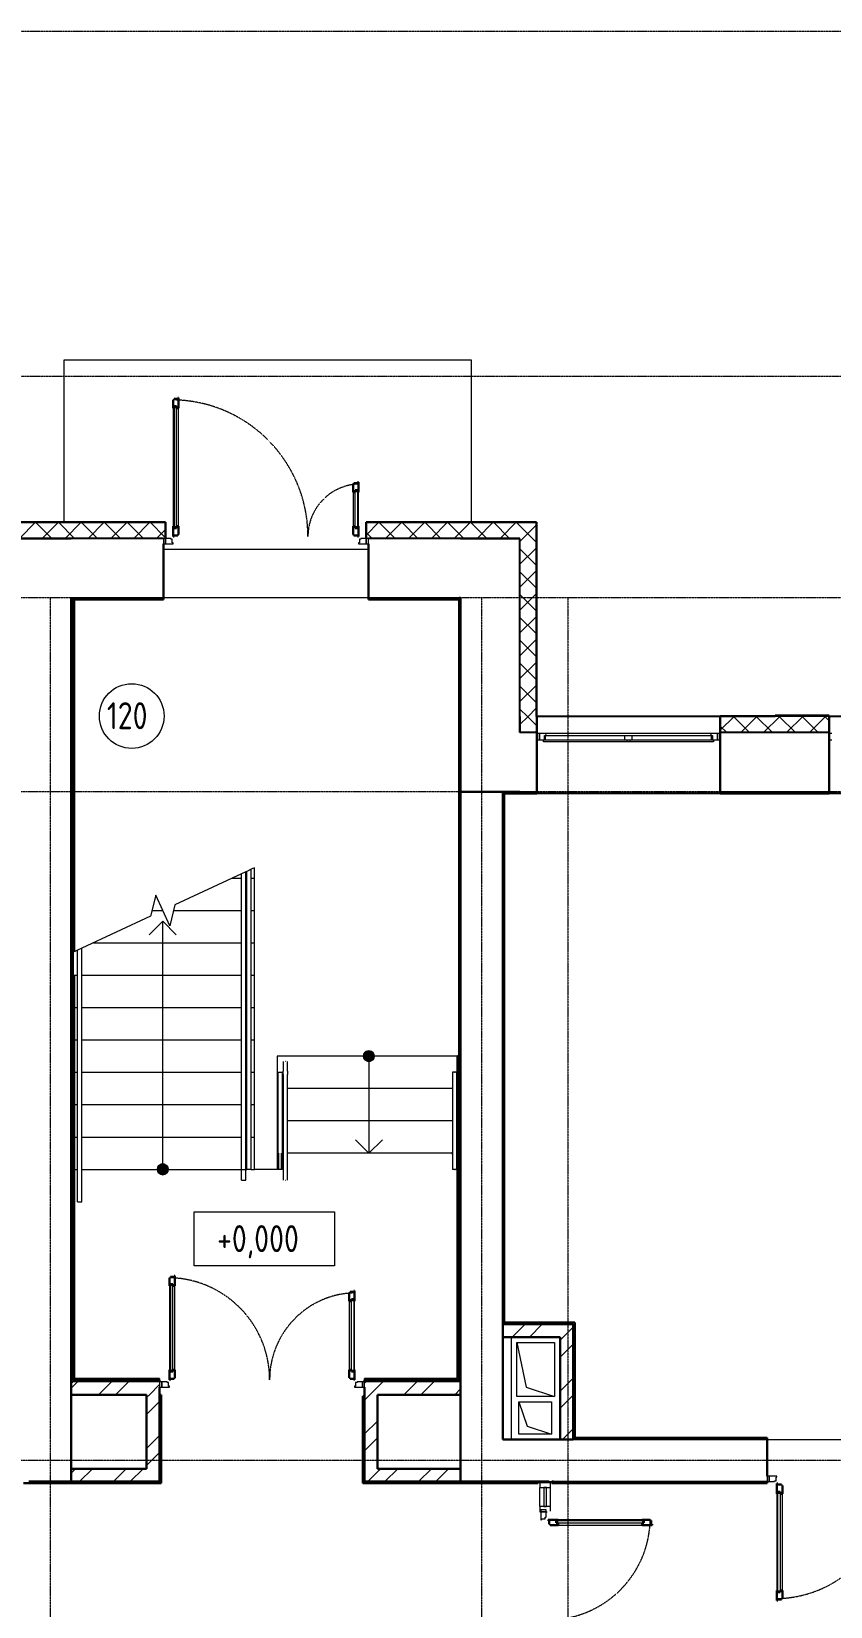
# Model space of a CAD drawing. Header units: millimetres. Extents: x -695119 to 412940, y -249585 to 622758.
# Drawn here: x 129092 to 136496, y -59723 to -45120 of the extents above; entities that cross this region are included whole.
import ezdxf

# ---------------------------------------------------------------- set-up
doc = ezdxf.new("R2010")
doc.units = ezdxf.units.MM
doc.linetypes.add('ADSK_Линия сетки', pattern=[25, 20, -2.5, 0, -2.5])
doc.linetypes.add('ADSK_Штриховая_ш2 п1_5', pattern=[4.5, 3, -1.5])
for name, color, linetype, lineweight in [('Высотные отметки', 7, 'Continuous', 9), ('Импосты витража', 8, 'Continuous', 9), ('Каркас_Импост', 8, 'Continuous', 9), ('Лестницы', 8, 'Continuous', 9), ('Марки помещений', 8, 'Continuous', 20), ('Монтажный зазор', 8, 'Continuous', 9), ('Ограждение', 8, 'Continuous', 9), ('Окна', 252, 'Continuous', 9), ('Оси', 252, 'Continuous', 9), ('Остекление', 8, 'Continuous', 9), ('Открывание', 8, 'ADSK_Штриховая_ш2 п1_5', 9), ('Панели витража', 8, 'Continuous', 9), ('Панель', 252, 'Continuous', 30), ('Перекрытия', 7, 'Continuous', 18), ('Поручни', 8, 'Continuous', 9), ('Стены разрез', 7, 'Continuous', 30), ('Стены штриховка', 7, 'Continuous', 9), ('Стрелки вверх', 7, 'Continuous', 18), ('Типовые аннотации', 8, 'Continuous', 18)]:
    doc.layers.add(name, color=color, linetype=linetype, lineweight=lineweight)
doc.layers.add('Стены', color=194, linetype='Continuous')
doc.styles.add('GOST 2.304 type A_1', font='', dxfattribs={"height": 350})
doc.styles.get('GOST 2.304 type A_1').set_extended_font_data('GOST 2.304 type A')

# ---------------------------------------------------------------- blocks, each defined once
blk = doc.blocks.new('1 этаж')
at = {"layer": 'Стрелки вверх', "true_color": 0x636466}
h = blk.add_hatch(color=251, dxfattribs=at)
edge = h.paths.add_edge_path()
edge.add_arc((-42601, -135797), 50, 0, 360)
for points in [[(-42587, -135845), (-42563, -135830), (-42551, -135804), (-42555, -135777), (-42574, -135755), (-42601, -135747), (-42628, -135755), (-42646, -135777), (-42650, -135804), (-42639, -135830), (-42615, -135845)], [(-44511, -136897), (-44484, -136889), (-44465, -136868), (-44461, -136840), (-44473, -136815), (-44497, -136799), (-44525, -136799), (-44549, -136815), (-44560, -136840), (-44556, -136868), (-44538, -136889)]]:
    blk.add_hatch(color=251, dxfattribs=at).paths.add_polyline_path(points)
h = blk.add_hatch(color=251, dxfattribs=at)
edge = h.paths.add_edge_path()
edge.add_arc((-44511, -136847), 50, 0, 360)
at = {"color": 251, "lineweight": 18, "true_color": 0x636466}
for p, q in [((-41279, -139352), (-41279, -138402)), ((-41231, -138952), (-41231, -138452)), ((-41231, -138452), (-40881, -138452)), ((-41231, -138452), (-41144, -138865)), ((-40881, -138452), (-40881, -138952)), ((-41144, -138865), (-40881, -138952)), ((-40881, -138952), (-41231, -138952)), ((-41210, -139302), (-41210, -139002)), ((-41210, -139002), (-40910, -139002)), ((-41210, -139002), (-41135, -139227)), ((-40910, -139002), (-40910, -139302)), ((-40910, -139302), (-41210, -139302)), ((-41135, -139227), (-40910, -139302))]:
    blk.add_line(p, q, dxfattribs=at)
at = {"layer": 'Импосты витража', "color": 251, "lineweight": 18, "true_color": 0x636466}
for p, q in [((-41018, -139747), (-41018, -139797)), ((-40918, -139747), (-41018, -139747)), ((-41018, -139797), (-40918, -139797)), ((-40918, -139797), (-40918, -139747))]:
    blk.add_line(p, q, dxfattribs=at)
at = {"layer": 'Импосты витража', "color": 251, "true_color": 0x636466}
for p, q in [((-41018, -139972), (-41018, -139797)), ((-40918, -139972), (-40918, -139797))]:
    blk.add_line(p, q, dxfattribs=at)
at = {"layer": 'Импосты витража', "color": 251, "lineweight": 18, "true_color": 0x636466, "extrusion": (0, 0, -1)}
for p, q in [((-41018, -139972), (-41018, -140022)), ((-40918, -139972), (-41018, -139972)), ((-41018, -140022), (-40948, -140022)), ((-40918, -140017), (-40918, -139972))]:
    blk.add_line(p, q, dxfattribs=at)
at = {"layer": 'Каркас_Импост', "color": 251, "true_color": 0x636466}
for p, q in [((-44437, -130997), (-44486, -130997)), ((-44486, -130997), (-44486, -131047)), ((-44486, -131047), (-44414, -131047)), ((-44437, -131005), (-44437, -130997)), ((-44423, -131005), (-44437, -131005)), ((-44423, -131039), (-44423, -131005)), ((-44414, -131039), (-44423, -131039)), ((-44414, -131047), (-44414, -131039)), ((-42689, -131039), (-42698, -131039)), ((-42698, -131039), (-42698, -131047)), ((-42698, -131047), (-42626, -131047)), ((-42675, -131005), (-42689, -131005)), ((-42689, -131005), (-42689, -131039)), ((-42675, -130997), (-42675, -131005)), ((-42626, -130997), (-42675, -130997)), ((-42626, -131047), (-42626, -130997)), ((-40983, -132865), (-40211, -132865)), ((-40983, -132882), (-40983, -132865)), ((-40963, -132824), (-40231, -132824)), ((-40963, -132865), (-40963, -132824)), ((-39430, -132807), (-40961, -132807)), ((-40231, -132824), (-40161, -132824)), ((-40231, -132824), (-40231, -132865)), ((-40211, -132865), (-40181, -132865)), ((-40211, -132865), (-40211, -132882)), ((-40181, -132865), (-39409, -132865)), ((-40181, -132882), (-40181, -132865)), ((-40161, -132824), (-39429, -132824)), ((-40161, -132865), (-40161, -132824)), ((-39429, -132824), (-39429, -132865)), ((-39409, -132865), (-39409, -132882)), ((-40211, -132882), (-40983, -132882)), ((-40181, -132882), (-40211, -132882)), ((-39409, -132882), (-40181, -132882)), ((-44472, -138816), (-44521, -138816)), ((-44521, -138816), (-44521, -138866)), ((-44521, -138866), (-44449, -138866)), ((-44472, -138824), (-44472, -138816)), ((-44458, -138824), (-44472, -138824)), ((-44458, -138858), (-44458, -138824)), ((-44449, -138858), (-44458, -138858)), ((-44449, -138866), (-44449, -138858)), ((-42724, -138858), (-42733, -138858)), ((-42733, -138858), (-42733, -138866)), ((-42733, -138866), (-42661, -138866)), ((-42710, -138824), (-42724, -138824)), ((-42724, -138824), (-42724, -138858)), ((-42710, -138816), (-42710, -138824)), ((-42661, -138816), (-42710, -138816)), ((-42661, -138866), (-42661, -138816)), ((-38819, -139692), (-38891, -139692)), ((-38891, -139692), (-38891, -139742)), ((-38891, -139742), (-38842, -139742)), ((-38842, -139742), (-38842, -139734)), ((-38842, -139734), (-38828, -139734)), ((-38828, -139734), (-38828, -139700)), ((-38828, -139700), (-38819, -139700)), ((-38819, -139700), (-38819, -139692)), ((-40958, -140023), (-41008, -140023)), ((-41008, -140023), (-41008, -140095)), ((-40958, -140072), (-40958, -140023)), ((-41008, -140095), (-41000, -140095)), ((-41000, -140095), (-41000, -140086)), ((-41000, -140086), (-40966, -140086)), ((-40966, -140086), (-40966, -140072)), ((-40966, -140072), (-40958, -140072))]:
    blk.add_line(p, q, dxfattribs=at)
at = {"layer": 'Каркас_Импост', "color": 251, "lineweight": 18, "true_color": 0x636466}
for p, q in [((-40961, -132807), (-41021, -132807)), ((-41021, -132807), (-41021, -132865)), ((-41021, -132865), (-40983, -132865)), ((-40975, -132865), (-40975, -132824)), ((-40975, -132824), (-40963, -132824)), ((-40957, -132824), (-40961, -132807)), ((-39430, -132807), (-39435, -132824)), ((-39371, -132807), (-39430, -132807)), ((-39429, -132824), (-39417, -132824)), ((-39417, -132824), (-39417, -132865)), ((-39409, -132865), (-39371, -132865)), ((-39371, -132865), (-39371, -132807))]:
    blk.add_line(p, q, dxfattribs=at)
at = {"layer": 'Лестницы', "color": 251, "true_color": 0x636466}
for p, q in [((-43781, -134107), (-44398, -134395)), ((-43867, -134147), (-43781, -134147)), ((-43867, -134147), (-43781, -134147)), ((-43731, -134084), (-43741, -134088)), ((-43741, -134147), (-43731, -134147)), ((-43741, -134147), (-43731, -134147)), ((-43661, -134051), (-43691, -134065)), ((-43691, -134147), (-43661, -134147)), ((-43691, -134147), (-43661, -134147)), ((-43661, -134147), (-43661, -134051)), ((-43661, -134447), (-43661, -134147)), ((-44577, -134306), (-44624, -134500)), ((-44445, -134589), (-44577, -134306)), ((-44611, -134447), (-44511, -134447)), ((-44611, -134447), (-44511, -134447)), ((-44398, -134395), (-44445, -134589)), ((-44410, -134447), (-43781, -134447)), ((-44410, -134447), (-43781, -134447)), ((-43741, -134447), (-43731, -134447)), ((-43741, -134447), (-43731, -134447)), ((-43691, -134447), (-43661, -134447)), ((-43691, -134447), (-43661, -134447)), ((-43661, -134747), (-43661, -134447)), ((-44624, -134500), (-45261, -134797)), ((-45154, -134747), (-43781, -134747)), ((-45154, -134747), (-43781, -134747)), ((-43741, -134747), (-43731, -134747)), ((-43741, -134747), (-43731, -134747)), ((-43691, -134747), (-43661, -134747)), ((-43691, -134747), (-43661, -134747)), ((-43661, -135047), (-43661, -134747)), ((-45301, -134816), (-45361, -134844)), ((-45346, -135047), (-45301, -135047)), ((-45346, -135047), (-45301, -135047)), ((-45261, -135047), (-43781, -135047)), ((-45261, -135047), (-43781, -135047)), ((-43741, -135047), (-43731, -135047)), ((-43741, -135047), (-43731, -135047)), ((-43691, -135047), (-43661, -135047)), ((-43691, -135047), (-43661, -135047)), ((-43661, -135347), (-43661, -135047)), ((-45331, -135347), (-45301, -135347)), ((-45331, -135347), (-45301, -135347)), ((-45261, -135347), (-43781, -135347)), ((-45261, -135347), (-43781, -135347)), ((-43741, -135347), (-43731, -135347)), ((-43741, -135347), (-43731, -135347)), ((-43691, -135347), (-43661, -135347)), ((-43691, -135347), (-43661, -135347)), ((-43661, -135647), (-43661, -135347)), ((-45331, -135647), (-45301, -135647)), ((-45331, -135647), (-45301, -135647)), ((-45261, -135647), (-43781, -135647)), ((-45261, -135647), (-43781, -135647)), ((-43741, -135647), (-43731, -135647)), ((-43741, -135647), (-43731, -135647)), ((-43691, -135647), (-43661, -135647)), ((-43691, -135647), (-43661, -135647)), ((-43661, -135947), (-43661, -135647)), ((-41781, -135797), (-43451, -135797)), ((-43451, -135797), (-43451, -136097)), ((-41781, -135797), (-43451, -135797)), ((-45331, -135947), (-45301, -135947)), ((-45331, -135947), (-45301, -135947)), ((-45261, -135947), (-43781, -135947)), ((-45261, -135947), (-43781, -135947)), ((-43741, -135947), (-43731, -135947)), ((-43741, -135947), (-43731, -135947)), ((-43691, -135947), (-43661, -135947)), ((-43691, -135947), (-43661, -135947)), ((-43661, -136247), (-43661, -135947)), ((-43451, -136097), (-43451, -136397)), ((-43446, -136097), (-43451, -136097)), ((-43446, -136097), (-43451, -136097)), ((-43396, -136097), (-43406, -136097)), ((-43396, -136097), (-43406, -136097)), ((-41825, -136097), (-43356, -136097)), ((-41825, -136097), (-43356, -136097)), ((-41781, -136097), (-41785, -136097)), ((-41781, -136097), (-41785, -136097)), ((-45331, -136247), (-45301, -136247)), ((-45331, -136247), (-45301, -136247)), ((-45261, -136247), (-43781, -136247)), ((-45261, -136247), (-43781, -136247)), ((-43741, -136247), (-43731, -136247)), ((-43741, -136247), (-43731, -136247)), ((-43691, -136247), (-43661, -136247)), ((-43691, -136247), (-43661, -136247)), ((-43661, -136547), (-43661, -136247)), ((-43451, -136397), (-43451, -136697)), ((-43446, -136397), (-43451, -136397)), ((-43446, -136397), (-43451, -136397)), ((-43396, -136397), (-43406, -136397)), ((-43396, -136397), (-43406, -136397)), ((-41825, -136397), (-43356, -136397)), ((-41825, -136397), (-43356, -136397)), ((-41781, -136397), (-41785, -136397)), ((-41781, -136397), (-41785, -136397)), ((-45331, -136547), (-45301, -136547)), ((-45331, -136547), (-45301, -136547)), ((-45261, -136547), (-43781, -136547)), ((-45261, -136547), (-43781, -136547)), ((-43741, -136547), (-43731, -136547)), ((-43741, -136547), (-43731, -136547)), ((-43691, -136547), (-43661, -136547)), ((-43691, -136547), (-43661, -136547)), ((-43661, -136847), (-43661, -136547)), ((-43451, -136697), (-43451, -136847)), ((-43446, -136697), (-43451, -136697)), ((-43446, -136697), (-43451, -136697)), ((-43395, -136697), (-43406, -136697)), ((-43395, -136697), (-43406, -136697)), ((-41825, -136697), (-43356, -136697)), ((-41825, -136697), (-43356, -136697)), ((-41781, -136697), (-41786, -136697)), ((-41781, -136697), (-41786, -136697)), ((-45331, -136847), (-45301, -136847)), ((-45331, -136847), (-45301, -136847)), ((-45261, -136847), (-43731, -136847)), ((-45261, -136847), (-43731, -136847)), ((-43691, -136847), (-43661, -136847)), ((-43691, -136847), (-43661, -136847)), ((-43451, -136847), (-43661, -136847))]:
    blk.add_line(p, q, dxfattribs=at)
at = {"layer": 'Марки помещений', "color": 251, "true_color": 0x636466}
blk.add_circle((-44799, -132644), 300, dxfattribs=at)
at = {"layer": 'Монтажный зазор', "color": 251, "true_color": 0x636466}
for p, q in [((-44506, -130997), (-44506, -131047)), ((-44486, -130997), (-44506, -130997)), ((-44506, -131047), (-44486, -131047)), ((-44486, -131047), (-44486, -130997)), ((-42606, -130997), (-42626, -130997)), ((-42626, -130997), (-42626, -131047)), ((-42626, -131047), (-42606, -131047)), ((-42606, -131047), (-42606, -130997)), ((-44541, -138816), (-44541, -138866)), ((-44521, -138816), (-44541, -138816)), ((-44541, -138866), (-44521, -138866)), ((-44521, -138866), (-44521, -138816)), ((-42641, -138816), (-42661, -138816)), ((-42661, -138816), (-42661, -138866)), ((-42661, -138866), (-42641, -138866)), ((-42641, -138866), (-42641, -138816)), ((-38911, -139692), (-38911, -139742)), ((-38891, -139692), (-38911, -139692)), ((-38911, -139742), (-38891, -139742)), ((-38891, -139742), (-38891, -139692)), ((-40958, -140003), (-41008, -140003)), ((-41008, -140003), (-41008, -140023)), ((-41008, -140023), (-40958, -140023)), ((-40958, -140023), (-40958, -140003))]:
    blk.add_line(p, q, dxfattribs=at)
at = {"layer": 'Ограждение', "color": 251, "true_color": 0x636466}
for p, q in [((-43741, -134088), (-43781, -134107)), ((-43781, -136837), (-43781, -134107)), ((-43741, -136837), (-43741, -134088)), ((-45261, -134797), (-45301, -134816)), ((-45301, -137147), (-45301, -134816)), ((-45261, -137147), (-45261, -134797)), ((-43396, -135847), (-43396, -135936)), ((-43373, -135847), (-43378, -135847)), ((-43356, -135936), (-43356, -135847)), ((-41825, -135947), (-41825, -136696)), ((-41785, -135947), (-41825, -135947)), ((-41825, -135947), (-41825, -136687)), ((-41785, -136696), (-41785, -135947)), ((-41785, -135947), (-41785, -136687)), ((-43396, -135967), (-43396, -136696)), ((-43356, -136696), (-43356, -135967)), ((-41781, -136382), (-41785, -136382)), ((-41785, -136397), (-41781, -136397)), ((-43396, -136709), (-43396, -136696)), ((-43396, -136709), (-43396, -136696)), ((-43396, -136709), (-43396, -136847)), ((-43356, -136709), (-43356, -136696)), ((-43356, -136709), (-43356, -136696)), ((-43356, -136847), (-43356, -136709)), ((-41825, -136709), (-41825, -136687)), ((-41825, -136709), (-41825, -136847)), ((-41825, -136709), (-41825, -136847)), ((-41785, -136709), (-41785, -136687)), ((-41785, -136847), (-41785, -136709)), ((-41785, -136709), (-41785, -136847)), ((-43781, -136859), (-43781, -136837)), ((-43781, -136859), (-43781, -136837)), ((-43781, -136947), (-43781, -136859)), ((-43781, -136947), (-43741, -136947)), ((-43741, -136859), (-43741, -136837)), ((-43741, -136859), (-43741, -136837)), ((-43741, -136947), (-43741, -136859)), ((-43396, -136847), (-43396, -136947)), ((-43378, -136947), (-43373, -136947)), ((-43356, -136947), (-43356, -136847)), ((-41785, -136847), (-41825, -136847)), ((-41808, -136847), (-41803, -136847)), ((-45301, -137147), (-45261, -137147))]:
    blk.add_line(p, q, dxfattribs=at)
at = {"layer": 'Ограждение', "color": 251, "true_color": 0x636466, "flags": 128}
for points in [[(-43396, -135967), (-43396, -135964), (-43396, -135962), (-43396, -135959), (-43396, -135956), (-43396, -135954), (-43396, -135951), (-43396, -135948), (-43396, -135946), (-43396, -135943), (-43396, -135940), (-43396, -135937), (-43396, -135936)], [(-43356, -135936), (-43356, -135938), (-43356, -135941), (-43356, -135944), (-43356, -135947), (-43356, -135949), (-43356, -135952), (-43356, -135955), (-43356, -135958), (-43356, -135960), (-43356, -135963), (-43356, -135965), (-43356, -135967)], [(-41807, -135947), (-41805, -135947), (-41803, -135947)], [(-43396, -136696), (-43396, -136697), (-43396, -136698), (-43396, -136699), (-43396, -136700), (-43396, -136701), (-43396, -136703), (-43396, -136704), (-43396, -136705), (-43396, -136706), (-43396, -136707), (-43396, -136708), (-43396, -136709)], [(-43396, -136696), (-43396, -136697), (-43396, -136698), (-43396, -136699), (-43396, -136700)], [(-43396, -136701), (-43396, -136703), (-43396, -136704), (-43396, -136705), (-43396, -136706), (-43396, -136707), (-43396, -136708), (-43396, -136709)], [(-43356, -136709), (-43356, -136708), (-43356, -136707), (-43356, -136706), (-43356, -136704), (-43356, -136703), (-43356, -136702), (-43356, -136701), (-43356, -136700), (-43356, -136699), (-43356, -136697), (-43356, -136696), (-43356, -136696)], [(-43356, -136700), (-43356, -136699), (-43356, -136697), (-43356, -136696), (-43356, -136696)], [(-43356, -136709), (-43356, -136708), (-43356, -136707), (-43356, -136706), (-43356, -136704), (-43356, -136703), (-43356, -136702)], [(-41825, -136696), (-41825, -136697), (-41825, -136698), (-41825, -136699), (-41825, -136700), (-41825, -136701), (-41825, -136703), (-41825, -136704), (-41825, -136705), (-41825, -136706), (-41825, -136707), (-41825, -136708), (-41825, -136709)], [(-41825, -136696), (-41825, -136697), (-41825, -136698), (-41825, -136699), (-41825, -136700)], [(-41825, -136701), (-41825, -136703), (-41825, -136704), (-41825, -136705), (-41825, -136706), (-41825, -136707), (-41825, -136708), (-41825, -136709)], [(-41785, -136709), (-41785, -136708), (-41785, -136707), (-41785, -136706), (-41785, -136704), (-41785, -136703), (-41785, -136702), (-41785, -136701), (-41785, -136700), (-41785, -136699), (-41785, -136697), (-41785, -136696), (-41785, -136696)], [(-41785, -136700), (-41785, -136699), (-41785, -136697), (-41785, -136696), (-41785, -136696)], [(-41785, -136709), (-41785, -136708), (-41785, -136707), (-41785, -136706), (-41785, -136704), (-41785, -136703), (-41785, -136702)]]:
    blk.add_lwpolyline(points, dxfattribs=at)
at = {"layer": 'Окна', "color": 251, "true_color": 0x636466}
for p, q in [((-41021, -132807), (-41046, -132807)), ((-41046, -132865), (-41021, -132865)), ((-41021, -132865), (-41021, -132807)), ((-39346, -132807), (-39371, -132807)), ((-39371, -132807), (-39371, -132865)), ((-39371, -132865), (-39346, -132865)), ((-38311, -132807), (-38336, -132807)), ((-38336, -132865), (-38311, -132865))]:
    blk.add_line(p, q, dxfattribs=at)
at = {"layer": 'Оси', "color": 251, "linetype": 'ADSK_Линия сетки', "true_color": 0x636466}
for p, q in [((-30136, -126297), (-72628, -126297)), ((-30136, -129497), (-72628, -129497)), ((4311, -131547), (-72628, -131547)), ((-45556, -131547), (-45556, -160943)), ((-41556, -131547), (-41556, -160943)), ((-40756, -131547), (-40756, -160943)), ((4311, -133347), (-72628, -133347)), ((4311, -139547), (-72628, -139547))]:
    blk.add_line(p, q, dxfattribs=at)
at = {"layer": 'Остекление', "color": 251, "true_color": 0x636466}
for p, q in [((-44405, -129771), (-44405, -130903)), ((-44384, -129771), (-44405, -129771)), ((-44384, -130903), (-44384, -129771)), ((-42728, -130903), (-42728, -130551)), ((-42728, -130551), (-42707, -130551)), ((-42707, -130551), (-42707, -130903)), ((-44405, -130903), (-44384, -130903)), ((-42707, -130903), (-42728, -130903)), ((-44440, -137910), (-44440, -138722)), ((-44419, -137910), (-44440, -137910)), ((-44419, -138722), (-44419, -137910)), ((-42763, -138722), (-42763, -138050)), ((-42763, -138050), (-42742, -138050)), ((-42742, -138050), (-42742, -138722)), ((-44440, -138722), (-44419, -138722)), ((-42742, -138722), (-42763, -138722)), ((-38810, -139836), (-38789, -139836)), ((-38810, -140768), (-38810, -139836)), ((-38789, -139836), (-38789, -140768)), ((-40864, -140104), (-40864, -140125)), ((-40052, -140104), (-40864, -140104)), ((-40864, -140125), (-40052, -140125)), ((-40052, -140125), (-40052, -140104)), ((-38789, -140768), (-38810, -140768))]:
    blk.add_line(p, q, dxfattribs=at)
at = {"layer": 'Открывание', "color": 251, "true_color": 0x636466}
for centre, radius, start, end in [((-44432, -130979), 1266, 0, 89.1853), ((-42680, -130979), 486, 92.1226, 180), ((-44467, -138798), 946, 0, 88.9097), ((-42715, -138798), 806, 91.2797, 180), ((-38837, -139760), 1066, 270.9675, 0), ((-40940, -140077), 946, 270, 358.9097)]:
    blk.add_arc(centre, radius, start, end, dxfattribs=at)
at = {"layer": 'Панели витража', "color": 251, "lineweight": 18, "true_color": 0x636466}
for p, q in [((-40981, -139797), (-40981, -139972)), ((-40956, -139797), (-40981, -139797)), ((-40956, -139972), (-40956, -139797)), ((-40981, -139972), (-40956, -139972))]:
    blk.add_line(p, q, dxfattribs=at)
at = {"layer": 'Панель', "color": 251, "true_color": 0x636466}
for p, q in [((-44406, -129713), (-44414, -129713)), ((-44414, -129713), (-44414, -129789)), ((-44405, -129789), (-44414, -129789)), ((-44372, -129704), (-44406, -129704)), ((-44406, -129704), (-44406, -129713)), ((-44405, -129771), (-44405, -129789)), ((-44384, -129771), (-44405, -129771)), ((-44384, -129789), (-44384, -129771)), ((-44364, -129789), (-44384, -129789)), ((-44364, -129695), (-44372, -129695)), ((-44372, -129695), (-44372, -129704)), ((-44364, -129789), (-44364, -129695)), ((-42740, -130493), (-42748, -130493)), ((-42748, -130493), (-42748, -130569)), ((-42706, -130484), (-42740, -130484)), ((-42740, -130484), (-42740, -130493)), ((-42698, -130475), (-42706, -130475)), ((-42706, -130475), (-42706, -130484)), ((-42698, -130569), (-42698, -130475)), ((-42748, -130569), (-42728, -130569)), ((-42728, -130569), (-42728, -130551)), ((-42728, -130551), (-42707, -130551)), ((-42707, -130551), (-42707, -130569)), ((-42707, -130569), (-42698, -130569)), ((-44414, -130885), (-44414, -130979)), ((-44405, -130885), (-44414, -130885)), ((-44414, -130979), (-44406, -130979)), ((-44406, -130979), (-44406, -130970)), ((-44406, -130970), (-44372, -130970)), ((-44405, -130903), (-44405, -130885)), ((-44384, -130903), (-44405, -130903)), ((-44384, -130885), (-44384, -130903)), ((-44364, -130885), (-44384, -130885)), ((-44372, -130970), (-44372, -130961)), ((-44372, -130961), (-44364, -130961)), ((-44364, -130961), (-44364, -130885)), ((-42748, -130885), (-42748, -130961)), ((-42748, -130885), (-42728, -130885)), ((-42748, -130961), (-42740, -130961)), ((-42740, -130961), (-42740, -130970)), ((-42740, -130970), (-42706, -130970)), ((-42728, -130885), (-42728, -130903)), ((-42728, -130903), (-42707, -130903)), ((-42707, -130885), (-42698, -130885)), ((-42707, -130903), (-42707, -130885)), ((-42706, -130970), (-42706, -130979)), ((-42706, -130979), (-42698, -130979)), ((-42698, -130979), (-42698, -130885)), ((-44407, -137843), (-44441, -137843)), ((-44441, -137843), (-44441, -137852)), ((-44399, -137834), (-44407, -137834)), ((-44407, -137834), (-44407, -137843)), ((-44399, -137928), (-44399, -137834)), ((-44441, -137852), (-44449, -137852)), ((-44449, -137852), (-44449, -137928)), ((-44440, -137928), (-44449, -137928)), ((-44440, -137910), (-44440, -137928)), ((-44419, -137910), (-44440, -137910)), ((-44419, -137928), (-44419, -137910)), ((-44399, -137928), (-44419, -137928)), ((-42775, -137992), (-42783, -137992)), ((-42783, -137992), (-42783, -138068)), ((-42741, -137983), (-42775, -137983)), ((-42775, -137983), (-42775, -137992)), ((-42733, -137974), (-42741, -137974)), ((-42741, -137974), (-42741, -137983)), ((-42733, -138068), (-42733, -137974)), ((-42783, -138068), (-42763, -138068)), ((-42763, -138068), (-42763, -138050)), ((-42763, -138050), (-42742, -138050)), ((-42742, -138050), (-42742, -138068)), ((-42742, -138068), (-42733, -138068)), ((-44449, -138704), (-44449, -138798)), ((-44440, -138704), (-44449, -138704)), ((-44440, -138722), (-44440, -138704)), ((-44419, -138722), (-44440, -138722)), ((-44419, -138704), (-44419, -138722)), ((-44399, -138704), (-44419, -138704)), ((-44399, -138780), (-44399, -138704)), ((-42783, -138704), (-42783, -138780)), ((-42783, -138704), (-42763, -138704)), ((-42763, -138704), (-42763, -138722)), ((-42763, -138722), (-42742, -138722)), ((-42742, -138704), (-42733, -138704)), ((-42742, -138722), (-42742, -138704)), ((-42733, -138798), (-42733, -138704)), ((-44449, -138798), (-44441, -138798)), ((-44441, -138798), (-44441, -138789)), ((-44441, -138789), (-44407, -138789)), ((-44407, -138789), (-44407, -138780)), ((-44407, -138780), (-44399, -138780)), ((-42783, -138780), (-42775, -138780)), ((-42775, -138780), (-42775, -138789)), ((-42775, -138789), (-42741, -138789)), ((-42741, -138789), (-42741, -138798)), ((-42741, -138798), (-42733, -138798)), ((-38811, -139760), (-38819, -139760)), ((-38819, -139760), (-38819, -139854)), ((-38810, -139854), (-38819, -139854)), ((-38811, -139769), (-38811, -139760)), ((-38777, -139769), (-38811, -139769)), ((-38810, -139836), (-38810, -139854)), ((-38789, -139836), (-38810, -139836)), ((-38789, -139854), (-38789, -139836)), ((-38769, -139854), (-38789, -139854)), ((-38777, -139778), (-38777, -139769)), ((-38769, -139778), (-38777, -139778)), ((-38769, -139854), (-38769, -139778)), ((-40846, -140095), (-40940, -140095)), ((-40940, -140095), (-40940, -140103)), ((-40940, -140103), (-40931, -140103)), ((-40931, -140103), (-40931, -140137)), ((-40931, -140137), (-40922, -140137)), ((-40922, -140137), (-40922, -140145)), ((-40922, -140145), (-40846, -140145)), ((-40864, -140104), (-40846, -140104)), ((-40864, -140125), (-40864, -140104)), ((-40846, -140125), (-40864, -140125)), ((-40846, -140104), (-40846, -140095)), ((-40846, -140145), (-40846, -140125)), ((-39994, -140095), (-40070, -140095)), ((-40070, -140104), (-40070, -140095)), ((-40052, -140104), (-40070, -140104)), ((-40070, -140125), (-40052, -140125)), ((-40070, -140145), (-40070, -140125)), ((-40070, -140145), (-39976, -140145)), ((-40052, -140125), (-40052, -140104)), ((-39994, -140103), (-39994, -140095)), ((-39985, -140103), (-39994, -140103)), ((-39985, -140137), (-39985, -140103)), ((-39976, -140137), (-39985, -140137)), ((-39976, -140145), (-39976, -140137)), ((-38819, -140750), (-38819, -140844)), ((-38810, -140750), (-38819, -140750)), ((-38810, -140768), (-38810, -140750)), ((-38789, -140750), (-38789, -140768)), ((-38769, -140750), (-38789, -140750)), ((-38769, -140826), (-38769, -140750)), ((-38819, -140844), (-38811, -140844)), ((-38811, -140844), (-38811, -140835)), ((-38811, -140835), (-38777, -140835)), ((-38789, -140768), (-38810, -140768)), ((-38777, -140835), (-38777, -140826)), ((-38777, -140826), (-38769, -140826))]:
    blk.add_line(p, q, dxfattribs=at)
at = {"layer": 'Панель', "color": 251, "lineweight": 9, "true_color": 0x636466}
for p, q in [((-44414, -129789), (-44414, -130885)), ((-44364, -130885), (-44364, -129789)), ((-42748, -130569), (-42748, -130885)), ((-42698, -130885), (-42698, -130569)), ((-44449, -137928), (-44449, -138704)), ((-44399, -138704), (-44399, -137928)), ((-42783, -138068), (-42783, -138704)), ((-42733, -138704), (-42733, -138068)), ((-38819, -139854), (-38819, -140750)), ((-38769, -140750), (-38769, -139854)), ((-40070, -140095), (-40846, -140095)), ((-40846, -140145), (-40070, -140145))]:
    blk.add_line(p, q, dxfattribs=at)
at = {"layer": 'Перекрытия', "color": 251, "true_color": 0x636466}
for p, q in [((-41651, -129345), (-45427, -129345)), ((-45427, -129345), (-45427, -130845)), ((-41651, -130845), (-41651, -129345)), ((-44506, -131097), (-42606, -131097)), ((-42606, -131547), (-44506, -131547)), ((-41210, -139002), (-40910, -139002)), ((-41210, -139302), (-41210, -139002)), ((-40910, -139002), (-40910, -139302)), ((-40910, -139302), (-41210, -139302)), ((-38911, -139352), (-37391, -139352))]:
    blk.add_line(p, q, dxfattribs=at)
at = {"layer": 'Поручни', "color": 251, "true_color": 0x636466}
for p, q in [((-43691, -134065), (-43731, -134084)), ((-43691, -134065), (-43731, -134084)), ((-43731, -136847), (-43731, -134084)), ((-43691, -136847), (-43691, -134065)), ((-43446, -135947), (-43406, -135947)), ((-43446, -135947), (-43446, -136697)), ((-43406, -135947), (-43406, -136697)), ((-43446, -136697), (-43446, -136847)), ((-43438, -136697), (-43438, -136847)), ((-43413, -136697), (-43413, -136847)), ((-43406, -136697), (-43406, -136847)), ((-43691, -136847), (-43731, -136847)), ((-43406, -136847), (-43446, -136847)), ((-43413, -136847), (-43438, -136847))]:
    blk.add_line(p, q, dxfattribs=at)
at = {"layer": 'Стены', "color": 251, "true_color": 0x636466}
for p, q in [((-44506, -130997), (-45361, -130997)), ((-41751, -130997), (-42606, -130997)), ((-41201, -132645), (-41201, -130997)), ((-45361, -131547), (-44506, -131547)), ((-45331, -131562), (-45331, -134830)), ((-42606, -131547), (-41766, -131547)), ((-41046, -132645), (-39346, -132645)), ((-38336, -132645), (-36536, -132645)), ((-41046, -132797), (-41201, -132797)), ((-38336, -132797), (-39346, -132797)), ((-41201, -133347), (-41046, -133347)), ((-39346, -133362), (-41046, -133362)), ((-39346, -133347), (-38336, -133347)), ((-36536, -133362), (-38336, -133362)), ((-45331, -135047), (-45331, -138786)), ((-41781, -138786), (-41781, -135797)), ((-41766, -135797), (-41781, -135797)), ((-45331, -138786), (-44541, -138786)), ((-44541, -138801), (-44541, -138786)), ((-42641, -138786), (-41781, -138786)), ((-42641, -138786), (-42641, -138801)), ((-38911, -139352), (-40709, -139352)), ((-40891, -139742), (-38911, -139742))]:
    blk.add_line(p, q, dxfattribs=at)
at = {"layer": 'Стены разрез', "color": 251, "true_color": 0x636466}
for p, q in [((-44486, -130845), (-46063, -130845)), ((-44486, -130997), (-44486, -130845)), ((-41049, -130845), (-42626, -130845)), ((-42626, -130845), (-42626, -130997)), ((-41049, -132645), (-41049, -130845)), ((-45361, -130997), (-45911, -130997)), ((-44506, -131562), (-44506, -131047)), ((-42606, -131047), (-42606, -131562)), ((-41201, -130997), (-41751, -130997)), ((-45361, -139742), (-45361, -131547)), ((-45346, -131562), (-44506, -131562)), ((-45346, -138801), (-45346, -131562)), ((-42606, -131562), (-41766, -131562)), ((-41766, -131547), (-41751, -131547)), ((-41766, -131562), (-41766, -138801)), ((-41751, -139742), (-41751, -131547)), ((-41201, -132797), (-41201, -132647)), ((-41046, -132645), (-41049, -132645)), ((-41046, -133362), (-41046, -132645)), ((-39346, -132645), (-39346, -133362)), ((-38836, -132645), (-39346, -132645)), ((-38336, -132640), (-38836, -132640)), ((-38836, -132640), (-38836, -132645)), ((-38336, -133362), (-38336, -132640)), ((-41201, -133347), (-41751, -133347)), ((-41361, -139352), (-41361, -133347)), ((-41346, -133362), (-41046, -133362)), ((-41346, -138267), (-41346, -133362)), ((-39346, -133362), (-38336, -133362)), ((-40709, -138282), (-41361, -138282)), ((-40694, -138267), (-41346, -138267)), ((-40709, -139352), (-40709, -138282)), ((-40694, -139337), (-40694, -138267)), ((-41361, -138402), (-40829, -138402)), ((-40829, -138402), (-40829, -139352)), ((-45346, -138816), (-45361, -138816)), ((-44541, -138801), (-45346, -138801)), ((-44541, -138816), (-44541, -138801)), ((-44541, -138866), (-44541, -139742)), ((-41766, -138801), (-42641, -138801)), ((-42641, -138801), (-42641, -138816)), ((-42641, -139742), (-42641, -138866)), ((-45361, -138936), (-44661, -138936)), ((-44661, -138936), (-44661, -139622)), ((-44526, -138936), (-44541, -138936)), ((-44526, -139757), (-44526, -138936)), ((-42641, -138951), (-42656, -138951)), ((-42656, -138951), (-42656, -139757)), ((-42521, -138936), (-41751, -138936)), ((-42521, -139622), (-42521, -138936)), ((-40709, -139352), (-41361, -139352)), ((-38911, -139337), (-40694, -139337)), ((-38911, -139692), (-38911, -139337)), ((-45751, -139742), (-44541, -139742)), ((-44661, -139622), (-45361, -139622)), ((-42641, -139742), (-41751, -139742)), ((-40931, -139742), (-42641, -139742)), ((-41751, -139622), (-42521, -139622)), ((-41031, -139757), (-41031, -139742)), ((-40891, -139742), (-40906, -139742)), ((-40891, -139747), (-40891, -139742)), ((-38911, -139757), (-38911, -139742)), ((-45801, -139757), (-44526, -139757)), ((-42656, -139757), (-41031, -139757)), ((-41031, -139747), (-40891, -139747)), ((-40906, -139747), (-40906, -139757)), ((-40906, -139757), (-38911, -139757))]:
    blk.add_line(p, q, dxfattribs=at)
at = {"layer": 'Стены разрез', "color": 251, "linetype": 'Continuous', "lineweight": 9, "true_color": 0x636466}
for p, q in [((-45840, -130997), (-45690, -130847)), ((-45540, -130997), (-45690, -130847)), ((-45628, -130997), (-45478, -130847)), ((-45328, -130997), (-45478, -130847)), ((-45416, -130997), (-45266, -130847)), ((-45116, -130997), (-45266, -130847)), ((-45225, -130846), (-45191, -130846)), ((-45204, -130997), (-45054, -130847)), ((-45068, -130845), (-45069, -130847)), ((-44904, -130997), (-45054, -130847)), ((-44992, -130997), (-44842, -130847)), ((-44920, -130846), (-44886, -130846)), ((-44691, -130997), (-44841, -130847)), ((-44780, -130997), (-44630, -130847)), ((-44717, -130846), (-44683, -130846)), ((-44488, -130989), (-44629, -130847)), ((-44568, -130997), (-44488, -130918)), ((-42624, -130963), (-42508, -130847)), ((-42570, -130997), (-42624, -130944)), ((-42358, -130997), (-42508, -130847)), ((-42481, -130846), (-42448, -130846)), ((-42479, -130847), (-42480, -130845)), ((-42446, -130997), (-42296, -130847)), ((-42146, -130997), (-42296, -130847)), ((-42252, -130845), (-42253, -130847)), ((-42234, -130997), (-42084, -130847)), ((-41934, -130997), (-42084, -130847)), ((-42022, -130997), (-41872, -130847)), ((-41973, -130846), (-41940, -130846)), ((-41892, -130847), (-41893, -130845)), ((-41722, -130997), (-41872, -130847)), ((-41810, -130997), (-41660, -130847)), ((-41669, -130846), (-41635, -130846)), ((-41509, -130997), (-41659, -130847)), ((-41598, -130997), (-41448, -130847)), ((-41297, -130997), (-41447, -130847)), ((-41386, -130997), (-41236, -130847)), ((-41364, -130846), (-41330, -130846)), ((-41305, -130847), (-41307, -130845)), ((-41201, -130882), (-41235, -130847)), ((-41201, -131025), (-41051, -130875)), ((-41051, -131032), (-41201, -130882)), ((-41201, -131237), (-41051, -131087)), ((-41051, -131244), (-41201, -131094)), ((-41051, -131049), (-41049, -131049)), ((-41051, -131252), (-41049, -131252)), ((-41201, -131449), (-41051, -131299)), ((-41051, -131456), (-41201, -131306)), ((-45361, -131578), (-45346, -131563)), ((-45345, -131562), (-45330, -131547)), ((-45187, -131562), (-45202, -131547)), ((-45133, -131562), (-45118, -131547)), ((-44975, -131562), (-44990, -131547)), ((-44920, -131562), (-44905, -131547)), ((-44763, -131562), (-44778, -131547)), ((-44708, -131562), (-44693, -131547)), ((-44551, -131562), (-44566, -131547)), ((-42587, -131562), (-42572, -131547)), ((-42429, -131562), (-42444, -131547)), ((-42375, -131562), (-42360, -131547)), ((-42217, -131562), (-42232, -131547)), ((-42163, -131562), (-42148, -131547)), ((-42005, -131562), (-42020, -131547)), ((-41951, -131562), (-41936, -131547)), ((-41793, -131562), (-41808, -131547)), ((-41201, -131661), (-41051, -131511)), ((-41051, -131668), (-41201, -131518)), ((-41051, -131557), (-41049, -131557)), ((-45346, -131616), (-45361, -131601)), ((-41766, -131590), (-41751, -131575)), ((-41751, -131605), (-41766, -131590)), ((-45361, -131791), (-45346, -131776)), ((-45346, -131828), (-45361, -131813)), ((-41766, -131802), (-41751, -131787)), ((-41751, -131817), (-41766, -131802)), ((-41201, -131873), (-41051, -131723)), ((-41051, -131880), (-41201, -131730)), ((-45361, -132003), (-45346, -131988)), ((-41766, -132014), (-41751, -131999)), ((-41201, -132085), (-41051, -131935)), ((-41051, -132092), (-41201, -131942)), ((-41050, -131900), (-41051, -131898)), ((-45346, -132040), (-45361, -132025)), ((-41751, -132029), (-41766, -132014)), ((-41201, -132297), (-41051, -132147)), ((-41049, -132105), (-41051, -132101)), ((-45361, -132215), (-45346, -132200)), ((-45346, -132252), (-45361, -132237)), ((-41766, -132226), (-41751, -132211)), ((-41751, -132241), (-41766, -132226)), ((-41051, -132305), (-41201, -132155)), ((-41051, -132167), (-41049, -132167)), ((-45361, -132427), (-45346, -132412)), ((-41766, -132438), (-41751, -132423)), ((-41751, -132453), (-41766, -132438)), ((-41201, -132510), (-41051, -132360)), ((-41051, -132517), (-41201, -132367)), ((-41051, -132370), (-41049, -132370)), ((-45346, -132464), (-45361, -132449)), ((-41132, -132647), (-41201, -132579)), ((-41126, -132647), (-41051, -132572)), ((-45361, -132639), (-45346, -132624)), ((-45346, -132676), (-45361, -132661)), ((-41766, -132650), (-41751, -132635)), ((-41751, -132665), (-41766, -132650)), ((-41201, -132722), (-41126, -132647)), ((-41046, -132734), (-41132, -132647)), ((-41048, -132675), (-41046, -132675)), ((-39346, -132776), (-39217, -132647)), ((-39073, -132797), (-39223, -132647)), ((-39155, -132797), (-39005, -132647)), ((-38861, -132797), (-39011, -132647)), ((-38943, -132797), (-38793, -132647)), ((-38649, -132797), (-38799, -132647)), ((-38731, -132797), (-38581, -132647)), ((-38437, -132797), (-38587, -132647)), ((-38519, -132797), (-38369, -132647)), ((-38338, -132684), (-38375, -132647)), ((-45361, -132851), (-45346, -132836)), ((-45346, -132889), (-45361, -132874)), ((-41766, -132862), (-41751, -132847)), ((-41751, -132877), (-41766, -132862)), ((-41194, -132797), (-41201, -132791)), ((-41064, -132797), (-41046, -132779)), ((-39285, -132797), (-39346, -132737)), ((-45361, -133063), (-45346, -133048)), ((-45346, -133101), (-45361, -133086)), ((-41766, -133075), (-41751, -133060)), ((-41751, -133090), (-41766, -133075)), ((-45361, -133275), (-45346, -133260)), ((-45346, -133313), (-45361, -133298)), ((-41766, -133287), (-41751, -133272)), ((-41751, -133302), (-41766, -133287)), ((-41266, -133362), (-41281, -133347)), ((-41205, -133362), (-41190, -133347)), ((-41054, -133362), (-41069, -133347)), ((-39296, -133362), (-39281, -133347)), ((-39144, -133362), (-39159, -133347)), ((-39084, -133362), (-39069, -133347)), ((-38932, -133362), (-38947, -133347)), ((-38872, -133362), (-38857, -133347)), ((-38720, -133362), (-38735, -133347)), ((-38659, -133362), (-38644, -133347)), ((-38508, -133362), (-38523, -133347)), ((-38447, -133362), (-38432, -133347)), ((-45361, -133488), (-45346, -133473)), ((-45346, -133525), (-45361, -133510)), ((-41766, -133499), (-41751, -133484)), ((-41751, -133514), (-41766, -133499)), ((-45361, -133700), (-45346, -133685)), ((-45346, -133737), (-45361, -133722)), ((-41766, -133711), (-41751, -133696)), ((-41751, -133726), (-41766, -133711)), ((-45361, -133912), (-45346, -133897)), ((-45346, -133949), (-45361, -133934)), ((-41766, -133923), (-41751, -133908)), ((-41751, -133938), (-41766, -133923)), ((-45361, -134124), (-45346, -134109)), ((-45346, -134161), (-45361, -134146)), ((-41766, -134135), (-41751, -134120)), ((-41751, -134150), (-41766, -134135)), ((-45361, -134336), (-45346, -134321)), ((-41766, -134347), (-41751, -134332)), ((-45346, -134374), (-45361, -134359)), ((-41751, -134362), (-41766, -134347)), ((-45361, -134548), (-45346, -134533)), ((-45346, -134586), (-45361, -134571)), ((-41766, -134560), (-41751, -134545)), ((-41751, -134574), (-41766, -134559)), ((-45361, -134760), (-45346, -134745)), ((-41766, -134772), (-41751, -134757)), ((-41751, -134787), (-41766, -134772)), ((-45346, -134798), (-45361, -134783)), ((-45361, -134973), (-45346, -134958)), ((-45346, -135010), (-45361, -134995)), ((-41766, -134984), (-41751, -134969)), ((-41751, -134999), (-41766, -134984)), ((-45361, -135185), (-45346, -135170)), ((-45346, -135222), (-45361, -135207)), ((-41766, -135196), (-41751, -135181)), ((-41751, -135211), (-41766, -135196)), ((-45361, -135397), (-45346, -135382)), ((-45346, -135434), (-45361, -135419)), ((-41766, -135408), (-41751, -135393)), ((-41751, -135423), (-41766, -135408)), ((-45361, -135609), (-45346, -135594)), ((-45346, -135646), (-45361, -135631)), ((-41766, -135620), (-41751, -135605)), ((-41751, -135635), (-41766, -135620)), ((-45361, -135821), (-45346, -135806)), ((-45346, -135858), (-45361, -135843)), ((-41766, -135832), (-41751, -135817)), ((-41751, -135847), (-41766, -135832)), ((-45361, -136033), (-45346, -136018)), ((-45346, -136071), (-45361, -136056)), ((-41766, -136044), (-41751, -136029)), ((-41751, -136059), (-41766, -136044)), ((-45361, -136245), (-45346, -136230)), ((-45346, -136283), (-45361, -136268)), ((-41766, -136257), (-41751, -136242)), ((-41751, -136271), (-41766, -136256)), ((-45361, -136457), (-45346, -136442)), ((-45346, -136495), (-45361, -136480)), ((-41766, -136469), (-41751, -136454)), ((-41751, -136484), (-41766, -136469)), ((-45361, -136670), (-45346, -136655)), ((-41766, -136681), (-41751, -136666)), ((-45346, -136707), (-45361, -136692)), ((-41751, -136696), (-41766, -136681)), ((-45361, -136882), (-45346, -136867)), ((-45346, -136919), (-45361, -136904)), ((-41766, -136893), (-41751, -136878)), ((-41751, -136908), (-41766, -136893)), ((-45361, -137094), (-45346, -137079)), ((-45346, -137131), (-45361, -137116)), ((-41766, -137105), (-41751, -137090)), ((-41751, -137120), (-41766, -137105)), ((-45361, -137306), (-45346, -137291)), ((-45346, -137343), (-45361, -137328)), ((-41766, -137317), (-41751, -137302)), ((-41751, -137332), (-41766, -137317)), ((-45361, -137518), (-45346, -137503)), ((-45346, -137556), (-45361, -137541)), ((-41766, -137529), (-41751, -137514)), ((-41751, -137544), (-41766, -137529)), ((-45361, -137730), (-45346, -137715)), ((-45346, -137768), (-45361, -137753)), ((-41766, -137741), (-41751, -137726)), ((-41751, -137756), (-41766, -137741)), ((-45361, -137942), (-45346, -137927)), ((-45346, -137980), (-45361, -137965)), ((-41766, -137954), (-41751, -137939)), ((-41751, -137969), (-41766, -137954)), ((-45361, -138155), (-45346, -138140)), ((-45346, -138192), (-45361, -138177)), ((-41766, -138166), (-41751, -138151)), ((-41751, -138181), (-41766, -138166)), ((-41272, -138402), (-41152, -138282)), ((-41220, -138282), (-41220, -138267)), ((-41114, -138402), (-40994, -138282)), ((-45361, -138367), (-45346, -138352)), ((-45346, -138404), (-45361, -138389)), ((-41766, -138378), (-41751, -138363)), ((-41751, -138393), (-41766, -138378)), ((-40829, -138431), (-40800, -138402)), ((-40800, -138402), (-40709, -138311)), ((-45361, -138579), (-45346, -138564)), ((-41766, -138590), (-41751, -138575)), ((-40829, -138588), (-40709, -138468)), ((-45346, -138616), (-45361, -138601)), ((-41751, -138605), (-41766, -138590)), ((-45361, -138791), (-45346, -138776)), ((-45358, -138816), (-45361, -138813)), ((-45361, -138877), (-45300, -138816)), ((-45174, -138816), (-45159, -138801)), ((-45146, -138816), (-45161, -138801)), ((-45106, -138936), (-44986, -138816)), ((-44962, -138816), (-44947, -138801)), ((-44934, -138816), (-44949, -138801)), ((-44948, -138936), (-44828, -138816)), ((-44750, -138816), (-44735, -138801)), ((-44722, -138816), (-44737, -138801)), ((-44634, -138936), (-44541, -138843)), ((-42641, -138829), (-42628, -138816)), ((-42628, -138816), (-42613, -138801)), ((-42600, -138816), (-42615, -138801)), ((-42591, -138936), (-42471, -138816)), ((-42416, -138816), (-42401, -138801)), ((-42388, -138816), (-42403, -138801)), ((-42277, -138936), (-42157, -138816)), ((-42204, -138816), (-42189, -138801)), ((-42176, -138816), (-42191, -138801)), ((-42120, -138936), (-42000, -138816)), ((-41992, -138816), (-41977, -138801)), ((-41964, -138816), (-41979, -138801)), ((-41780, -138816), (-41765, -138801)), ((-41752, -138816), (-41767, -138801)), ((-41765, -138801), (-41751, -138787)), ((-40829, -138902), (-40709, -138782)), ((-44661, -138963), (-44634, -138936)), ((-44661, -139120), (-44541, -139000)), ((-42641, -138986), (-42591, -138936)), ((-41805, -138936), (-41751, -138882)), ((-40829, -139060), (-40709, -138940)), ((-42641, -139300), (-42521, -139180)), ((-40807, -139352), (-40709, -139254)), ((-44661, -139434), (-44541, -139314)), ((-42641, -139457), (-42521, -139337)), ((-40619, -139352), (-40604, -139337)), ((-40579, -139352), (-40594, -139337)), ((-40407, -139352), (-40392, -139337)), ((-40367, -139352), (-40382, -139337)), ((-40195, -139352), (-40180, -139337)), ((-40155, -139352), (-40170, -139337)), ((-39983, -139352), (-39968, -139337)), ((-39943, -139352), (-39958, -139337)), ((-39770, -139352), (-39755, -139337)), ((-39731, -139352), (-39746, -139337)), ((-39558, -139352), (-39543, -139337)), ((-39518, -139352), (-39533, -139337)), ((-39346, -139352), (-39331, -139337)), ((-39306, -139352), (-39321, -139337)), ((-39134, -139352), (-39119, -139337)), ((-39094, -139352), (-39109, -139337)), ((-38922, -139352), (-38911, -139341)), ((-44661, -139591), (-44541, -139471)), ((-45690, -139757), (-45705, -139742)), ((-45691, -139757), (-45676, -139742)), ((-45477, -139757), (-45492, -139742)), ((-45479, -139757), (-45464, -139742)), ((-45361, -139663), (-45320, -139622)), ((-45283, -139742), (-45163, -139622)), ((-45265, -139757), (-45280, -139742)), ((-45267, -139757), (-45252, -139742)), ((-45053, -139757), (-45068, -139742)), ((-45054, -139757), (-45039, -139742)), ((-44969, -139742), (-44849, -139622)), ((-44841, -139757), (-44856, -139742)), ((-44842, -139757), (-44827, -139742)), ((-44812, -139742), (-44692, -139622)), ((-44629, -139757), (-44644, -139742)), ((-44630, -139757), (-44615, -139742)), ((-42611, -139742), (-42521, -139652)), ((-42508, -139757), (-42523, -139742)), ((-42521, -139652), (-42491, -139622)), ((-42509, -139757), (-42494, -139742)), ((-42454, -139742), (-42334, -139622)), ((-42295, -139757), (-42310, -139742)), ((-42297, -139757), (-42282, -139742)), ((-42140, -139742), (-42020, -139622)), ((-42083, -139757), (-42098, -139742)), ((-42085, -139757), (-42070, -139742)), ((-41982, -139742), (-41862, -139622)), ((-41871, -139757), (-41886, -139742)), ((-41872, -139757), (-41857, -139742)), ((-41659, -139757), (-41674, -139742)), ((-41660, -139757), (-41645, -139742)), ((-41447, -139757), (-41462, -139742)), ((-41448, -139757), (-41433, -139742)), ((-41235, -139757), (-41250, -139742)), ((-41236, -139757), (-41221, -139742)), ((-41031, -139749), (-41038, -139742)), ((-41014, -139747), (-41009, -139742)), ((-40811, -139757), (-40826, -139742)), ((-40812, -139757), (-40797, -139742)), ((-40598, -139757), (-40613, -139742)), ((-40600, -139757), (-40585, -139742)), ((-40386, -139757), (-40401, -139742)), ((-40388, -139757), (-40373, -139742)), ((-40174, -139757), (-40189, -139742)), ((-40175, -139757), (-40160, -139742)), ((-39962, -139757), (-39977, -139742)), ((-39963, -139757), (-39948, -139742)), ((-39750, -139757), (-39765, -139742)), ((-39751, -139757), (-39736, -139742)), ((-39538, -139757), (-39553, -139742)), ((-39539, -139757), (-39524, -139742)), ((-39326, -139757), (-39341, -139742)), ((-39327, -139757), (-39312, -139742)), ((-39113, -139757), (-39128, -139742)), ((-39115, -139757), (-39100, -139742)), ((-38911, -139748), (-38916, -139742))]:
    blk.add_line(p, q, dxfattribs=at)
at = {"layer": 'Стены штриховка', "color": 251, "true_color": 0x636466}
for p, q in [((-44488, -130847), (-46063, -130847)), ((-44488, -130997), (-44488, -130847)), ((-41049, -130847), (-42624, -130847)), ((-42624, -130847), (-42624, -130997)), ((-41051, -132647), (-41051, -130845)), ((-41201, -132645), (-41201, -132647)), ((-41051, -132645), (-41049, -132645)), ((-41048, -132647), (-41051, -132647)), ((-41048, -132721), (-41048, -132647)), ((-41048, -132721), (-41046, -132721)), ((-39346, -132721), (-39344, -132721)), ((-38338, -132647), (-39344, -132647)), ((-39344, -132647), (-39344, -132721)), ((-38836, -132645), (-38336, -132645)), ((-38338, -132721), (-38338, -132647)), ((-38338, -132721), (-38336, -132721)), ((-41346, -133362), (-41361, -133362)), ((-44541, -138816), (-45346, -138816)), ((-41751, -138816), (-42641, -138816)), ((-40709, -139337), (-40694, -139337)), ((-44541, -139757), (-44541, -139742)), ((-42656, -139742), (-42641, -139742)), ((-41018, -139742), (-41018, -139747)), ((-41006, -139742), (-41006, -139747)), ((-40931, -139742), (-40931, -139747)), ((-40906, -139742), (-40906, -139747))]:
    blk.add_line(p, q, dxfattribs=at)
at = {"layer": 'Стрелки вверх', "color": 251, "true_color": 0x636466}
for p, q in [((-44511, -134547), (-44636, -134672)), ((-44511, -134747), (-44511, -134547)), ((-44511, -134547), (-44386, -134672)), ((-44511, -135047), (-44511, -134747)), ((-44511, -135347), (-44511, -135047)), ((-44511, -135647), (-44511, -135347)), ((-44511, -135947), (-44511, -135647)), ((-42646, -135777), (-42650, -135804)), ((-42628, -135755), (-42646, -135777)), ((-42601, -135747), (-42628, -135755)), ((-42574, -135755), (-42601, -135747)), ((-42601, -135797), (-42601, -136097)), ((-42555, -135777), (-42574, -135755)), ((-42551, -135804), (-42555, -135777)), ((-44511, -136247), (-44511, -135947)), ((-42650, -135804), (-42639, -135830)), ((-42639, -135830), (-42615, -135845)), ((-42615, -135845), (-42587, -135845)), ((-42587, -135845), (-42563, -135830)), ((-42563, -135830), (-42551, -135804)), ((-42601, -136097), (-42601, -136397)), ((-44511, -136547), (-44511, -136247)), ((-42601, -136397), (-42601, -136697)), ((-44511, -136847), (-44511, -136547)), ((-42601, -136697), (-42726, -136572)), ((-42601, -136697), (-42476, -136572)), ((-44549, -136815), (-44560, -136840)), ((-44525, -136799), (-44549, -136815)), ((-44497, -136799), (-44525, -136799)), ((-44473, -136815), (-44497, -136799)), ((-44461, -136840), (-44473, -136815)), ((-44560, -136840), (-44556, -136868)), ((-44556, -136868), (-44538, -136889)), ((-44538, -136889), (-44511, -136897)), ((-44511, -136897), (-44484, -136889)), ((-44484, -136889), (-44465, -136868)), ((-44465, -136868), (-44461, -136840))]:
    blk.add_line(p, q, dxfattribs=at)
for centre in [(-42601, -135797), (-44511, -136847)]:
    blk.add_circle(centre, 50, dxfattribs=at)
at = {"layer": 'Типовые аннотации', "color": 251, "lineweight": 20, "true_color": 0x636466}
for p, q in [((-44219, -137741), (-44219, -137241)), ((-44219, -137241), (-42919, -137241)), ((-42919, -137241), (-42919, -137741)), ((-42919, -137741), (-44219, -137741))]:
    blk.add_line(p, q, dxfattribs=at)
at = {"layer": 'Высотные отметки', "color": 251, "true_color": 0x636466, "style": 'GOST 2.304 type A_1'}
blk.add_text('+0,000', height=250, dxfattribs=at).set_placement((-44008, -137614))
at = {"layer": 'Марки помещений', "color": 251, "true_color": 0x636466, "style": 'GOST 2.304 type A_1'}
blk.add_text('120', height=250, dxfattribs=at).set_placement((-45029, -132766))

msp = doc.modelspace()

# ---------------------------------------------------------------- block references
msp.add_blockref('1 этаж', (174819.19, 81176.937))

doc.saveas('drawing.dxf')
